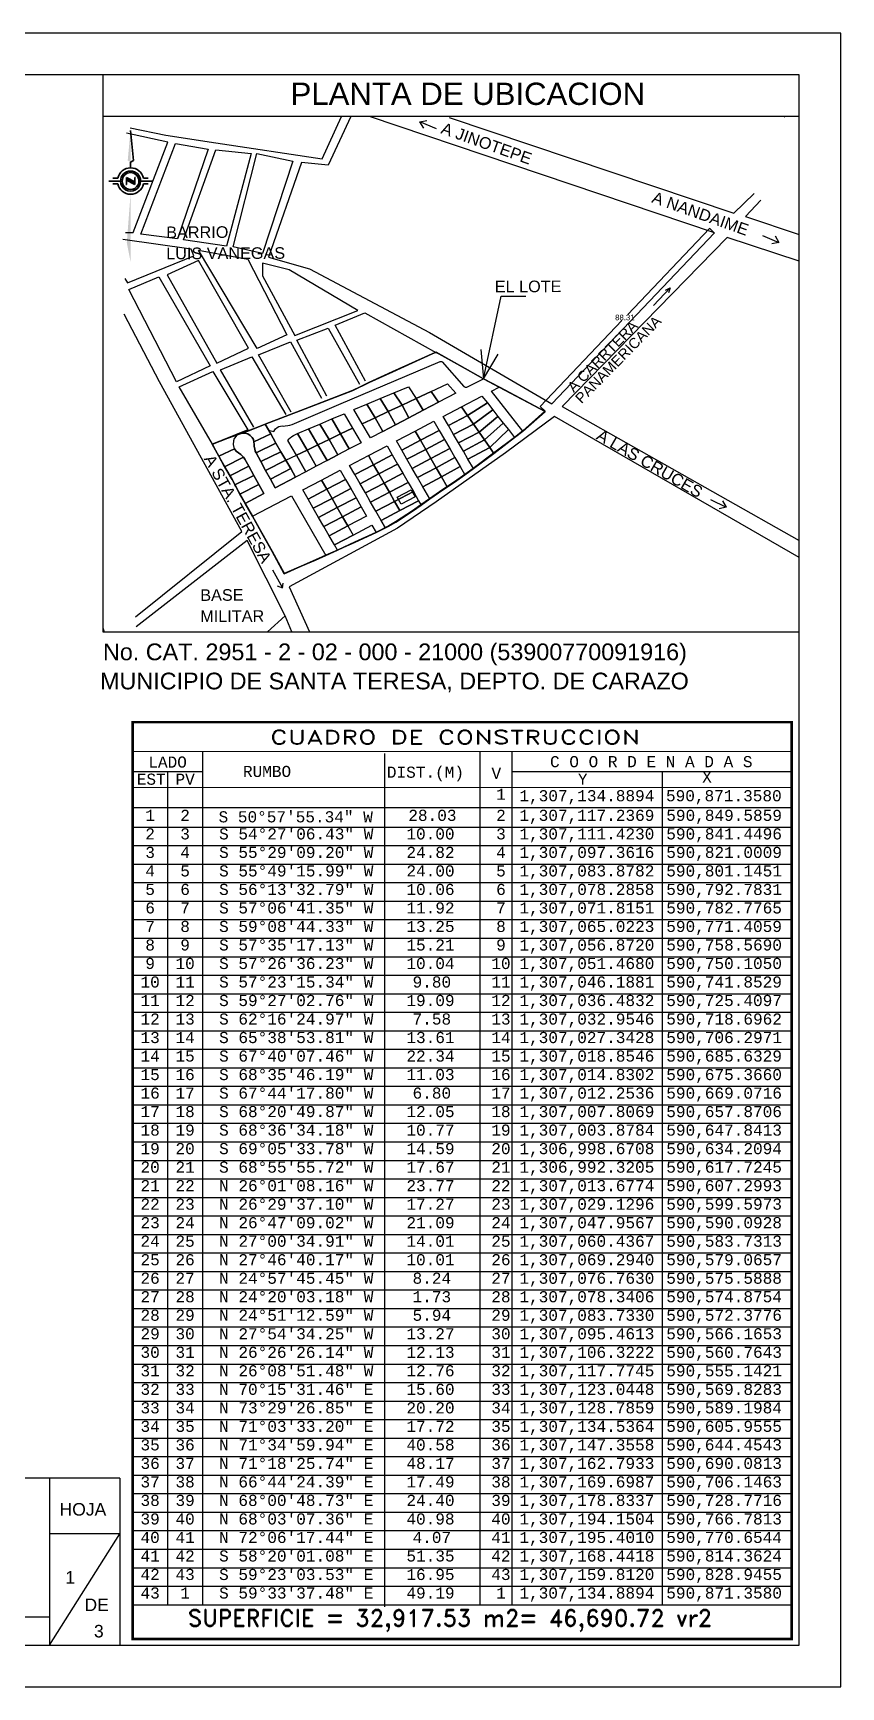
# Model space of a CAD drawing. Header units: millimetres. Extents: x 590482 to 595025, y 1306811 to 1308158.
# Drawn here: x 592780 to 593070, y 1307537 to 1308131 of the extents above; entities that cross this region are included whole.
import ezdxf
from ezdxf.enums import TextEntityAlignment as Align

# ---------------------------------------------------------------- set-up
doc = ezdxf.new("R2010")
doc.units = ezdxf.units.MM
doc.header["$PDMODE"] = 32
doc.header["$PDSIZE"] = 1.2
for name, color, linetype in [('2', 1, 'Continuous'), ('CAJETIN', 5, 'Continuous'), ('CIRCULO', 1, 'Continuous'), ('CVL_CUADCON', 1, 'Continuous'), ('CVL_CUADCON_LIN', 8, 'Continuous'), ('CVL_CUADCON_TIT', 1, 'Continuous'), ('CVL_CUADCON_TX', 2, 'Continuous'), ('poligono', 4, 'Continuous'), ('POLIGONO PLANO', 1, 'Continuous'), ('TEXT. FORMAT.', 3, 'Continuous')]:
    doc.layers.add(name, color=color, linetype=linetype)
doc.layers.add('COTAS', color=40, linetype='Continuous', lineweight=5)
doc.layers.add('POL. GENERAL', color=7, linetype='Continuous', lineweight=35, true_color=0xcb1558)
doc.styles.add('CURVAS', font='arial.ttf', dxfattribs={"height": 1})
doc.styles.add('HUECA1', font='hueca1.shx')
doc.styles.add('MONOTXT4', font='monotxt4.shx')
doc.styles.add('PUNTOS PI', font='arial.ttf', dxfattribs={"height": 2})
doc.styles.add('ROTULOS PI', font='arial.ttf', dxfattribs={"height": 3.5})
doc.dimstyles.get("Standard").update_dxf_attribs({"dimtxt": 0.2, "dimasz": 0.02, "dimexe": 0.05, "dimexo": 0.0625, "dimgap": 0.09, "dimtad": 0, "dimtih": 1, "dimtoh": 1, "dimzin": 0, "dimdsep": 46, "dimtxsty": 'PUNTOS PI', "dimcen": 0.09, "dimaunit": 1, "dimadec": 3, "dimazin": 0, "dimtfac": 1, "dimtofl": 0, "dimtmove": 0, "dimatfit": 3, "dimfxl": 1, "dimtolj": 1, "dimtzin": 0, "dimarcsym": 0})

# ---------------------------------------------------------------- blocks, each defined once
blk = doc.blocks.new('Norte Top 100')
blk.add_hatch(color=1).paths.add_polyline_path([(-0.09, 0.077), (-0.09, 0.021), (0.091, -0.073), (0.091, -0.017)])
at = {"color": 1, "linetype": 'Continuous'}
for p, q in [((-0.001, 1.096), (0.06, 0.447)), ((0.06, 0.447), (-0.001, 0.406)), ((-0.001, 0.406), (-0.001, 0.284)), ((-0.235, 0), (-0.468, 0)), ((-0.278, 0.061), (-0.387, 0.061)), ((-0.09, 0.021), (-0.09, 0.077)), ((-0.09, 0.077), (0.091, -0.017)), ((-0.09, -0.073), (-0.09, 0.021)), ((0.091, -0.073), (-0.09, 0.021)), ((-0.09, 0.021), (-0.09, 0.021)), ((0.091, 0.077), (0.105, 0.077)), ((0.091, -0.017), (0.091, 0.077)), ((0.218, 0), (0.182, 0)), ((0.182, 0), (0.182, 0)), ((0.182, 0), (0.182, 0)), ((0.182, 0), (0.218, 0)), ((0.218, 0), (0.218, 0)), ((0.235, 0), (0.466, 0)), ((0.277, 0.061), (0.385, 0.061)), ((-0.278, -0.061), (-0.386, -0.061)), ((-0.182, 0), (-0.218, 0)), ((-0.218, 0), (-0.218, 0)), ((-0.218, 0), (-0.218, 0)), ((-0.218, 0), (-0.182, 0)), ((-0.182, 0), (-0.182, 0)), ((-0.182, 0), (-0.182, 0)), ((-0.105, -0.073), (-0.09, -0.073)), ((0.091, -0.017), (0.091, -0.017)), ((0.091, -0.017), (0.091, -0.073)), ((0.091, -0.073), (0.091, -0.073)), ((0.277, -0.061), (0.385, -0.061))]:
    blk.add_line(p, q, dxfattribs=at)
for major_axis, start_param, end_param in [((-0.202, 0.202), 4.142401, 6.852951), ((0.154, 0.154), 5.497919, 8.639511), ((0.154, 0.154), 2.356327, 5.49792), ((-0.129, 0.129), 3.927124, 7.068716), ((-0.129, 0.129), 0.785531, 3.927124), ((0.202, 0.202), 2.571332, 5.282582)]:
    blk.add_ellipse((0, 0), major_axis=major_axis, ratio=1, start_param=start_param, end_param=end_param, dxfattribs=at)
for points in [[(-0.001, 0.406), (-0.062, 0.447), (-0.001, 1.096)], [(-0.001, -0.284), (-0.082, -1.339), (-0.001, -1.745)]]:
    blk.add_solid(points, dxfattribs=at)
blk = doc.blocks.new('*D109')
at = {"layer": 'COTAS', "color": 0, "lineweight": -2, "transparency": 16777216}
for p, q in [((593023.28, 1308060.55), (592993.96, 1308029.65)), ((593025.02, 1308058.93), (593023.26, 1308060.6)), ((592962.54, 1307996.52), (592991.85, 1308027.42)), ((592964.25, 1307994.87), (592962.49, 1307996.54))]:
    blk.add_line(p, q, dxfattribs=at)
at = {"layer": 'COTAS', "color": 0, "transparency": 16777216}
for points in [[(593023.28, 1308060.56), (593023.28, 1308060.55), (593023.3, 1308060.57)], [(592962.53, 1307996.52), (592962.54, 1307996.51), (592962.52, 1307996.5)]]:
    blk.add_solid(points, dxfattribs=at)
at = {"layer": 'Defpoints', "color": 0, "transparency": 16777216}
for p in [(593023.3, 1308060.57), (593025.07, 1308058.89), (592964.29, 1307994.82)]:
    blk.add_point(p, dxfattribs=at)
at = {"layer": 'COTAS', "color": 0, "transparency": 16777216, "insert": (592992.91, 1308028.54), "char_height": 2, "attachment_point": 5, "style": 'PUNTOS PI'}
blk.add_mtext('\\A1;88.31', dxfattribs=at)

msp = doc.modelspace()

# ---------------------------------------------------------------- linework, layer by layer
at = {"color": 7}
for p, q in [((592805.496, 1308115.694), (592805.496, 1307915.694)), ((593055.496, 1308100.694), (592805.496, 1308100.694)), ((592805.496, 1307915.694), (593055.496, 1307915.694))]:
    msp.add_line(p, q, dxfattribs=at)
msp.add_lwpolyline([(593070.496, 1308130.694), (592229.496, 1308130.694), (592229.496, 1307536.694), (593070.496, 1307536.694)], close=True)
at = {"layer": '2', "color": 7, "linetype": 'Continuous'}
for p, q in [((593050.139, 1308100.694), (593050.145, 1308100.649)), ((593050.145, 1308100.649), (593050.347, 1308100.694)), ((592805.496, 1307917.124), (592805.999, 1307915.694))]:
    msp.add_line(p, q, dxfattribs=at)
at = {"layer": 'CAJETIN', "color": 7}
msp.add_lwpolyline([(593055.496, 1308115.694), (592244.496, 1308115.694), (592244.496, 1307551.694), (593055.496, 1307551.694)], close=True, dxfattribs=at)
at = {"layer": 'CIRCULO', "color": 7}
for p, q in [((592811.53, 1307591.694), (592786.331, 1307591.694)), ((592786.331, 1307551.694), (592811.53, 1307591.694)), ((592786.331, 1307561.694), (592701.785, 1307561.694))]:
    msp.add_line(p, q, dxfattribs=at)
for points in [[(592935.47, 1307972.048), (592938.544, 1307974.307), (592945.838, 1307979.75), (592953.348, 1307985.422), (592956.332, 1307987.761), (592964.282, 1307994.816), (592947.794, 1308003.542), (592942.124, 1308006.565), (592925.112, 1308016.041), (592923.666, 1308015.502), (592909.525, 1308009.058), (592901.108, 1308005.216), (592895.138, 1308002.329), (592878.114, 1307995.712), (592863.746, 1307990.206), (592857.494, 1307987.745), (592850.253, 1307985.243), (592844.779, 1307982.999), (592847.102, 1307978.755), (592849.331, 1307974.732), (592851.882, 1307970.394), (592852.919, 1307968.393), (592853.216, 1307967.807), (592854.659, 1307965.037), (592856.576, 1307961.76), (592859.197, 1307957.139), (592863.115, 1307950.167), (592866.293, 1307944.444), (592870.603, 1307936.529), (592876.74, 1307939.213), (592881.817, 1307941.415), (592885.55, 1307943.073), (592889.718, 1307944.946), (592892.059, 1307946.028), (592895.881, 1307947.726), (592903.566, 1307951.29), (592908.168, 1307953.625), (592910.652, 1307955.075), (592916.718, 1307959.029), (592919.755, 1307961.168), (592922.87, 1307963.358), (592927.595, 1307966.662), (592931.788, 1307969.427), (592935.47, 1307972.048)], [(592941.599, 1308000.297), (592943.535, 1307997.846), (592936.454, 1307993.315), (592934.277, 1307996.462), (592941.599, 1308000.297)]]:
    msp.add_lwpolyline(points, dxfattribs=at)
for points in [[(592926.584, 1308012.76), (592927.043, 1308012.77), (592927.354, 1308012.591), (592935.122, 1308003.747), (592935.62, 1308003.48), (592936.229, 1308003.566), (592942.124, 1308006.565), (592925.112, 1308016.041), (592923.666, 1308015.502), (592909.525, 1308009.058), (592901.108, 1308005.216), (592895.138, 1308002.329), (592878.114, 1307995.712), (592863.746, 1307990.206), (592864.998, 1307988.029), (592866.899, 1307987.569), (592867.183, 1307988.159), (592867.523, 1307988.606), (592868.092, 1307989.09), (592868.675, 1307989.388), (592869.308, 1307989.554), (592869.868, 1307989.585), (592870.404, 1307989.564), (592870.994, 1307989.581), (592871.873, 1307989.694), (592872.59, 1307989.865), (592873.424, 1307990.161), (592890.191, 1307997.289)], [(592905.019, 1307999.394), (592909.955, 1308001.479), (592912.931, 1307997.106), (592907.975, 1307994.782)], [(592909.955, 1308001.479), (592915.179, 1308003.686), (592918.016, 1307999.491), (592912.931, 1307997.106)], [(592920.502, 1307995.24), (592918.016, 1307999.491), (592923.336, 1308001.985), (592925.959, 1307998.099)], [(592925.959, 1307998.099), (592923.336, 1308001.985), (592918.016, 1307999.491), (592920.502, 1307995.24)], [(592932.175, 1308001.354), (592925.959, 1307998.099), (592923.336, 1308001.985), (592929.214, 1308004.742)], [(592945.017, 1308002.087), (592947.794, 1308003.542), (592964.282, 1307994.816), (592956.332, 1307987.761)], [(592887.733, 1307992.09), (592892.134, 1307993.95), (592895.104, 1307988.844), (592890.799, 1307986.76)], [(592895.658, 1307995.438), (592900.26, 1307997.383), (592903.213, 1307992.548), (592898.623, 1307990.396)], [(592900.26, 1307997.383), (592905.019, 1307999.394), (592907.975, 1307994.782), (592903.213, 1307992.548)], [(592905.983, 1307987.636), (592903.213, 1307992.548), (592907.975, 1307994.782), (592910.561, 1307990.034)], [(592907.975, 1307994.782), (592903.213, 1307992.548), (592905.983, 1307987.636), (592910.561, 1307990.034)], [(592910.561, 1307990.034), (592907.975, 1307994.782), (592912.931, 1307997.106), (592915.36, 1307992.547)], [(592915.36, 1307992.547), (592912.931, 1307997.106), (592907.975, 1307994.782), (592910.561, 1307990.034)], [(592915.36, 1307992.547), (592912.931, 1307997.106), (592918.016, 1307999.491), (592920.502, 1307995.24)], [(592918.016, 1307999.491), (592912.931, 1307997.106), (592915.36, 1307992.547), (592920.502, 1307995.24)], [(592927.705, 1307993.02), (592934.277, 1307996.462), (592936.454, 1307993.315), (592929.611, 1307989.731)], [(592945.452, 1307995.419), (592938.548, 1307990.288), (592936.454, 1307993.315), (592943.535, 1307997.846)], [(592947.349, 1307993.017), (592940.568, 1307987.368), (592938.548, 1307990.288), (592945.452, 1307995.419)], [(592859.513, 1307984.7), (592859.083, 1307985.482), (592858.401, 1307986.21), (592857.553, 1307986.734), (592856.598, 1307987.02), (592855.393, 1307987.019), (592857.494, 1307987.745), (592863.746, 1307990.206), (592865.753, 1307986.717), (592859.732, 1307983.943)], [(592875.42, 1307986.888), (592879.327, 1307988.539), (592882.708, 1307982.842), (592878.791, 1307980.945)], [(592879.327, 1307988.539), (592883.423, 1307990.269), (592886.709, 1307984.779), (592882.708, 1307982.842)], [(592883.423, 1307990.269), (592887.733, 1307992.09), (592890.799, 1307986.76), (592886.709, 1307984.779)], [(592898.183, 1307983.551), (592893.927, 1307981.322), (592890.799, 1307986.76), (592895.104, 1307988.844)], [(592901.596, 1307985.339), (592898.623, 1307990.396), (592903.213, 1307992.548), (592905.983, 1307987.636)], [(592924.343, 1307991.259), (592926.24, 1307987.984), (592919.507, 1307984.449), (592917.62, 1307987.738)], [(592938.548, 1307990.288), (592931.443, 1307986.567), (592929.611, 1307989.731), (592936.454, 1307993.315)], [(592940.568, 1307987.368), (592933.21, 1307983.515), (592931.443, 1307986.567), (592938.548, 1307990.288)], [(592949.224, 1307990.643), (592942.52, 1307984.546), (592940.568, 1307987.368), (592947.349, 1307993.017)], [(592951.077, 1307988.297), (592944.412, 1307981.811), (592942.52, 1307984.546), (592949.224, 1307990.643)], [(592953.348, 1307985.422), (592945.838, 1307979.75), (592944.412, 1307981.811), (592951.077, 1307988.297)], [(592860.225, 1307980.542), (592860.225, 1307980.542), (592859.996, 1307981.316), (592859.842, 1307982.183), (592859.791, 1307982.915), (592859.732, 1307983.943), (592865.753, 1307986.717), (592866.614, 1307985.221), (592867.642, 1307983.432), (592860.472, 1307979.929)], [(592860.472, 1307979.929), (592867.642, 1307983.432), (592869.424, 1307980.336), (592862.193, 1307976.767)], [(592871.841, 1307984.349), (592872.367, 1307984.92), (592872.791, 1307985.33), (592873.363, 1307985.795), (592873.979, 1307986.203), (592874.631, 1307986.548), (592875.42, 1307986.888), (592878.791, 1307980.945), (592874.953, 1307979.086)], [(592882.129, 1307975.143), (592878.791, 1307980.945), (592882.708, 1307982.842), (592885.978, 1307977.159)], [(592885.978, 1307977.159), (592882.708, 1307982.842), (592886.709, 1307984.779), (592889.909, 1307979.218)], [(592886.709, 1307984.779), (592882.708, 1307982.842), (592885.978, 1307977.159), (592889.909, 1307979.218)], [(592889.909, 1307979.218), (592886.709, 1307984.779), (592890.799, 1307986.76), (592893.927, 1307981.322)], [(592907.535, 1307982.456), (592909.422, 1307979.167), (592902.699, 1307975.646), (592900.811, 1307978.935)], [(592910.896, 1307984.217), (592917.62, 1307987.738), (592919.507, 1307984.449), (592912.784, 1307980.928)], [(592921.395, 1307981.16), (592914.672, 1307977.639), (592912.784, 1307980.928), (592919.507, 1307984.449)], [(592928.13, 1307984.721), (592921.395, 1307981.16), (592919.507, 1307984.449), (592926.24, 1307987.984)], [(592930.012, 1307981.471), (592923.283, 1307977.871), (592921.395, 1307981.16), (592928.13, 1307984.721)], [(592942.52, 1307984.546), (592934.919, 1307980.565), (592933.21, 1307983.515), (592940.568, 1307987.368)], [(592944.412, 1307981.811), (592936.575, 1307977.706), (592934.919, 1307980.565), (592942.52, 1307984.546)], [(592853.378, 1307980.535), (592854.164, 1307979.952), (592855.006, 1307979.336), (592855.949, 1307978.383), (592849.204, 1307974.96), (592847.102, 1307978.755), (592852.735, 1307981.347)], [(592856.457, 1307977.696), (592857.906, 1307975.117), (592851.105, 1307971.726), (592849.331, 1307974.732), (592849.204, 1307974.96), (592855.949, 1307978.383)], [(592862.193, 1307976.767), (592869.424, 1307980.336), (592871.191, 1307977.264), (592863.921, 1307973.639)], [(592863.921, 1307973.639), (592871.191, 1307977.264), (592872.918, 1307974.252), (592865.657, 1307970.495)], [(592874.661, 1307971.232), (592872.918, 1307974.251), (592871.191, 1307977.264), (592874.953, 1307979.086), (592878.358, 1307973.168)], [(592878.358, 1307973.168), (592874.953, 1307979.086), (592878.791, 1307980.945), (592882.129, 1307975.143)], [(592894.088, 1307975.413), (592900.811, 1307978.935), (592902.699, 1307975.646), (592895.976, 1307972.125)], [(592911.31, 1307975.878), (592904.587, 1307972.357), (592902.699, 1307975.646), (592909.422, 1307979.167)], [(592923.283, 1307977.871), (592916.56, 1307974.35), (592914.672, 1307977.639), (592921.395, 1307981.16)], [(592925.171, 1307974.582), (592918.448, 1307971.061), (592916.56, 1307974.35), (592923.283, 1307977.871)], [(592931.887, 1307978.235), (592925.171, 1307974.582), (592923.283, 1307977.871), (592930.012, 1307981.471)], [(592933.754, 1307975.01), (592927.059, 1307971.292), (592925.171, 1307974.582), (592931.887, 1307978.235)], [(592945.838, 1307979.75), (592938.544, 1307974.307), (592936.575, 1307977.706), (592944.412, 1307981.811)], [(592859.739, 1307971.799), (592852.919, 1307968.393), (592851.882, 1307970.394), (592851.105, 1307971.726), (592857.906, 1307975.117)], [(592861.537, 1307968.542), (592854.659, 1307965.037), (592853.216, 1307967.807), (592852.919, 1307968.393), (592859.739, 1307971.799)], [(592867.362, 1307967.409), (592865.657, 1307970.495), (592872.918, 1307974.252), (592874.661, 1307971.232)], [(592890.726, 1307973.653), (592892.614, 1307970.364), (592885.891, 1307966.843), (592884.002, 1307970.131)], [(592894.502, 1307967.076), (592887.779, 1307963.554), (592885.891, 1307966.843), (592892.614, 1307970.364)], [(592904.587, 1307972.357), (592897.864, 1307968.836), (592895.976, 1307972.125), (592902.699, 1307975.646)], [(592906.475, 1307969.068), (592899.752, 1307965.547), (592897.864, 1307968.836), (592904.587, 1307972.357)], [(592913.198, 1307972.59), (592906.475, 1307969.068), (592904.587, 1307972.357), (592911.31, 1307975.878)], [(592915.086, 1307969.301), (592908.364, 1307965.78), (592906.475, 1307969.068), (592913.198, 1307972.59)], [(592927.059, 1307971.292), (592920.336, 1307967.772), (592918.448, 1307971.061), (592925.171, 1307974.582)], [(592929.134, 1307967.677), (592927.595, 1307966.662), (592922.87, 1307963.358), (592920.336, 1307967.772), (592927.059, 1307971.292)], [(592935.47, 1307972.048), (592931.788, 1307969.427), (592929.134, 1307967.677), (592927.059, 1307971.292), (592933.754, 1307975.01)], [(592863.33, 1307965.297), (592856.576, 1307961.76), (592854.659, 1307965.037), (592861.537, 1307968.542)], [(592870.603, 1307936.529), (592866.293, 1307944.444), (592863.115, 1307950.167), (592859.197, 1307957.139), (592873.245, 1307964.497), (592885.55, 1307943.073), (592881.817, 1307941.415), (592876.74, 1307939.213)], [(592877.279, 1307966.61), (592884.002, 1307970.131), (592885.891, 1307966.843), (592879.167, 1307963.322)], [(592887.779, 1307963.554), (592881.055, 1307960.033), (592879.167, 1307963.322), (592885.891, 1307966.843)], [(592896.39, 1307963.787), (592889.667, 1307960.266), (592887.779, 1307963.554), (592894.502, 1307967.076)], [(592908.364, 1307965.78), (592901.641, 1307962.259), (592899.752, 1307965.547), (592906.475, 1307969.068)], [(592910.252, 1307962.491), (592903.529, 1307958.97), (592901.641, 1307962.259), (592908.364, 1307965.78)], [(592916.974, 1307966.011), (592910.252, 1307962.491), (592908.364, 1307965.78), (592915.086, 1307969.301)], [(592918.863, 1307962.722), (592912.14, 1307959.202), (592910.252, 1307962.491), (592916.974, 1307966.011)], [(592917.641, 1307964.164), (592912.601, 1307961.525), (592911.186, 1307963.99), (592916.225, 1307966.629)], [(592889.667, 1307960.266), (592882.944, 1307956.745), (592881.055, 1307960.033), (592887.779, 1307963.554)], [(592891.555, 1307956.977), (592884.832, 1307953.456), (592882.944, 1307956.745), (592889.667, 1307960.266)], [(592898.279, 1307960.498), (592891.555, 1307956.977), (592889.667, 1307960.266), (592896.39, 1307963.787)], [(592900.167, 1307957.21), (592893.444, 1307953.689), (592891.555, 1307956.977), (592898.279, 1307960.498)], [(592912.14, 1307959.202), (592905.417, 1307955.681), (592903.529, 1307958.97), (592910.252, 1307962.491)], [(592919.755, 1307961.168), (592916.718, 1307959.029), (592910.652, 1307955.075), (592908.168, 1307953.625), (592906.952, 1307953.008), (592905.417, 1307955.681), (592912.14, 1307959.202), (592918.863, 1307962.722)], [(592893.444, 1307953.689), (592886.72, 1307950.168), (592884.832, 1307953.456), (592891.555, 1307956.977)], [(592895.332, 1307950.4), (592888.608, 1307946.879), (592886.72, 1307950.168), (592893.444, 1307953.689)], [(592903.566, 1307951.29), (592895.881, 1307947.726), (592892.059, 1307946.028), (592889.718, 1307944.946), (592888.608, 1307946.879), (592895.332, 1307950.4), (592902.055, 1307953.921), (592903.566, 1307951.29)]]:
    msp.add_lwpolyline(points, close=True, dxfattribs=at)
at = {"layer": 'CIRCULO', "color": 7, "elevation": -174.668}
msp.add_lwpolyline([(592844.779, 1307982.999), (592850.253, 1307985.243), (592854.144, 1307986.587), (592853.317, 1307985.956), (592852.683, 1307985.114), (592852.334, 1307984.246), (592852.225, 1307982.91), (592852.464, 1307981.905), (592852.735, 1307981.347), (592847.102, 1307978.755)], close=True, dxfattribs=at)
msp.add_lwpolyline([(592844.779, 1307982.999), (592850.253, 1307985.243), (592854.144, 1307986.587), (592853.317, 1307985.956), (592852.683, 1307985.114), (592852.334, 1307984.246), (592852.225, 1307982.91), (592852.464, 1307981.905), (592852.735, 1307981.347), (592847.102, 1307978.755)], close=True, dxfattribs=at)
at = {"layer": 'CIRCULO', "color": 7}
for points in [[(592863.746, 1307990.206, 0), (592857.494, 1307987.745, 0), (592855.393, 1307987.019, 0), (592856.598, 1307987.02, 0), (592857.553, 1307986.734, 0), (592858.401, 1307986.21, 0), (592859.083, 1307985.482, 0), (592859.513, 1307984.7, 0), (592859.732, 1307983.943, 0), (592865.753, 1307986.717, 0), (592863.746, 1307990.206, 0)], [(592866.614, 1307985.221, 0), (592865.753, 1307986.717, 0), (592859.732, 1307983.943, 0), (592859.791, 1307982.915, 0), (592859.842, 1307982.183, 0), (592859.996, 1307981.316, 0), (592860.225, 1307980.542, 0), (592860.472, 1307979.929, 0), (592867.642, 1307983.432, 0), (592866.614, 1307985.221, 0)], [(592869.424, 1307980.336, 0), (592867.642, 1307983.432, 0), (592860.472, 1307979.929, 0), (592862.193, 1307976.767, 0), (592869.424, 1307980.336, 0)], [(592855.006, 1307979.336, 0), (592854.164, 1307979.952, 0), (592853.378, 1307980.535, 0), (592852.735, 1307981.347, 0), (592847.102, 1307978.755, 0), (592849.204, 1307974.96, 0), (592855.949, 1307978.383, 0), (592855.006, 1307979.336, 0)], [(592857.906, 1307975.117, 0), (592856.457, 1307977.696, 0), (592855.949, 1307978.383, 0), (592849.204, 1307974.96, 0), (592849.331, 1307974.732, 0), (592850.165, 1307973.336, 0), (592851.105, 1307971.726, 0), (592857.906, 1307975.117, 0)], [(592869.424, 1307980.336, 0), (592862.193, 1307976.767, 0), (592863.921, 1307973.639, 0), (592871.191, 1307977.264, 0), (592869.424, 1307980.336, 0)], [(592872.918, 1307974.252, 0), (592872.765, 1307974.519, 0), (592871.191, 1307977.264, 0), (592863.921, 1307973.639, 0), (592865.657, 1307970.495, 0), (592872.918, 1307974.252, 0)], [(592859.739, 1307971.799, 0), (592857.906, 1307975.117, 0), (592851.105, 1307971.726, 0), (592851.882, 1307970.394, 0), (592852.919, 1307968.393, 0), (592859.739, 1307971.799, 0)], [(592859.739, 1307971.799, 0), (592852.919, 1307968.393, 0), (592854.659, 1307965.037, 0), (592861.537, 1307968.542, 0), (592859.739, 1307971.799, 0)], [(592874.661, 1307971.232, 0), (592872.918, 1307974.252, 0), (592865.657, 1307970.495, 0), (592867.362, 1307967.409, 0), (592874.661, 1307971.232, 0)], [(592861.537, 1307968.542, 0), (592854.659, 1307965.037, 0), (592854.68, 1307964.997, 0), (592856.576, 1307961.76, 0), (592863.33, 1307965.297, 0), (592861.537, 1307968.542, 0)]]:
    msp.add_polyline3d(points, dxfattribs=at)
at = {"layer": 'CVL_CUADCON', "color": 7, "linetype": 'Continuous', "const_width": 0.887, "flags": 128}
msp.add_lwpolyline([(592816.181, 1307883.198), (593052.81, 1307883.198), (593052.81, 1307553.883), (592816.181, 1307553.883)], close=True, dxfattribs=at)
at = {"layer": 'CVL_CUADCON', "color": 7, "linetype": 'Continuous', "const_width": 0.332, "flags": 128}
for points in [[(592816.181, 1307872.671), (593052.81, 1307872.671)], [(592816.181, 1307859.775), (593052.81, 1307859.775)], [(592816.181, 1307566.222), (593052.81, 1307566.222)]]:
    msp.add_lwpolyline(points, dxfattribs=at)
at = {"layer": 'CVL_CUADCON_LIN', "color": 7, "linetype": 'Continuous'}
for p, q in [((592841.293, 1307872.671), (592841.293, 1307566.222)), ((592906.636, 1307871.964), (592906.636, 1307565.515)), ((592940.788, 1307872.671), (592940.788, 1307566.222)), ((592952.323, 1307872.671), (592952.323, 1307566.222)), ((592816.181, 1307865.516), (592841.293, 1307865.516)), ((592828.727, 1307865.516), (592828.727, 1307566.222)), ((592952.323, 1307865.516), (593052.81, 1307865.516)), ((593006.253, 1307865.516), (593006.253, 1307566.222)), ((592816.181, 1307852.56), (593052.81, 1307852.56)), ((592816.181, 1307845.515), (593052.81, 1307845.515)), ((592816.181, 1307838.866), (593052.81, 1307838.866)), ((592816.181, 1307832.216), (593052.81, 1307832.216)), ((592816.181, 1307825.566), (593052.81, 1307825.566)), ((592816.181, 1307818.916), (593052.81, 1307818.916)), ((592816.181, 1307812.266), (593052.81, 1307812.266)), ((592816.181, 1307805.616), (593052.81, 1307805.616)), ((592816.181, 1307798.967), (593052.81, 1307798.967)), ((592816.181, 1307792.317), (593052.81, 1307792.317)), ((592816.181, 1307785.667), (593052.81, 1307785.667)), ((592816.181, 1307779.017), (593052.81, 1307779.017)), ((592816.181, 1307772.367), (593052.81, 1307772.367)), ((592816.181, 1307765.717), (593052.81, 1307765.717)), ((592816.181, 1307759.068), (593052.81, 1307759.068)), ((592816.181, 1307752.418), (593052.81, 1307752.418)), ((592816.181, 1307745.768), (593052.81, 1307745.768)), ((592816.181, 1307739.118), (593052.81, 1307739.118)), ((592816.181, 1307732.468), (593052.81, 1307732.468)), ((592816.181, 1307725.818), (593052.81, 1307725.818)), ((592816.181, 1307719.169), (593052.81, 1307719.169)), ((592816.181, 1307712.519), (593052.81, 1307712.519)), ((592816.181, 1307705.869), (593052.81, 1307705.869)), ((592816.181, 1307699.219), (593052.81, 1307699.219)), ((592816.181, 1307692.569), (593052.81, 1307692.569)), ((592816.181, 1307685.919), (593052.81, 1307685.919)), ((592816.181, 1307679.27), (593052.81, 1307679.27)), ((592816.181, 1307672.62), (593052.81, 1307672.62)), ((592816.181, 1307665.97), (593052.81, 1307665.97)), ((592816.181, 1307659.32), (593052.81, 1307659.32)), ((592816.181, 1307652.67), (593052.81, 1307652.67)), ((592816.181, 1307646.02), (593052.81, 1307646.02)), ((592816.181, 1307639.371), (593052.81, 1307639.371)), ((592816.181, 1307632.721), (593052.81, 1307632.721)), ((592816.181, 1307626.071), (593052.81, 1307626.071)), ((592816.181, 1307619.421), (593052.81, 1307619.421)), ((592816.181, 1307612.771), (593052.81, 1307612.771)), ((592816.181, 1307606.121), (593052.81, 1307606.121)), ((592816.181, 1307599.472), (593052.81, 1307599.472)), ((592816.181, 1307592.822), (593052.81, 1307592.822)), ((592816.181, 1307586.172), (593052.81, 1307586.172)), ((592816.181, 1307579.522), (593052.81, 1307579.522)), ((592816.181, 1307572.872), (593052.81, 1307572.872)), ((592816.181, 1307566.222), (593052.81, 1307566.222))]:
    msp.add_line(p, q, dxfattribs=at)
at = {"layer": 'CVL_CUADCON_TIT', "color": 7}
for p, q in [((592816.181, 1307883.198), (593052.81, 1307883.198)), ((592816.181, 1307553.883), (593052.81, 1307553.883))]:
    msp.add_line(p, q, dxfattribs=at)
at = {"layer": 'CVL_CUADCON_TX', "color": 7}
for points in [[(592920.711, 1308096.517), (592919.352, 1308098.826), (592921.864, 1308099.355)], [(592925.23, 1308096.321), (592919.352, 1308098.826)], [(593042.328, 1308058.04), (593048.196, 1308055.513)], [(593046.846, 1308057.827), (593048.196, 1308055.513), (593045.682, 1308054.994)], [(592942.146, 1308006.567), (592948.533, 1308036.215), (592957.417, 1308036.215)], [(593003.172, 1308032.796), (593009.195, 1308039.169)], [(593007.462, 1308038.302), (593009.195, 1308039.169), (593008.621, 1308037.411)], [(592941.156, 1308017.005), (592942.146, 1308006.567), (592947.4, 1308015.382)], [(593023.653, 1307963.204), (593029.328, 1307960.388)], [(593027.979, 1307962.702), (593029.328, 1307960.388), (593026.814, 1307959.868)], [(592866.386, 1307937.955), (592869.969, 1307931.395)], [(592868.06, 1307932.179), (592869.969, 1307931.395), (592870.207, 1307933.07)]]:
    msp.add_lwpolyline(points, dxfattribs=at)
at = {"layer": 'poligono', "color": 7}
for p, q in [((592811.53, 1307611.694), (592244.496, 1307611.694)), ((592786.331, 1307611.694), (592786.331, 1307551.694)), ((592811.53, 1307611.694), (592811.53, 1307551.694))]:
    msp.add_line(p, q, dxfattribs=at)
at = {"layer": 'POLIGONO PLANO', "color": 7}
for points in [[(592815.238, 1308096.606), (592828.045, 1308094.059), (592846.07, 1308091.273), (592884.23, 1308085.564), (592891.226, 1308100.694)], [(592894.48, 1308100.773), (592886.352, 1308083.209), (592876.818, 1308084.185), (592864.942, 1308050.206), (592879.701, 1308046.023), (592922.735, 1308023.159), (592966.7, 1307997.559), (593025.066, 1308058.891), (592901.244, 1308100.694)], [(592929.783, 1308100.313), (593032.068, 1308066.023), (593039.35, 1308073.039)], [(592813.598, 1308059.111), (592816.331, 1308059.111), (592828.773, 1308091.503), (592813.91, 1308094.692)], [(592831.547, 1308091.012), (592843.35, 1308088.973), (592832.255, 1308056.738), (592819.09, 1308058.456), (592831.547, 1308091.012)], [(592846.057, 1308088.803), (592858.675, 1308087.408), (592849.923, 1308054.179), (592834.48, 1308056.445), (592846.057, 1308088.803)], [(592860.784, 1308087.418), (592873.675, 1308084.638), (592862.814, 1308051.566), (592852.324, 1308053.883), (592860.784, 1308087.418)], [(593041.8, 1308070.732), (593036.265, 1308064.821), (593055.496, 1308058.301)], [(592813.364, 1308042.554), (592814.294, 1308040.949), (592838.196, 1308050.66), (592837.192, 1308053.132), (592812.641, 1308056.599)], [(593055.496, 1308048.781), (593029.627, 1308057.285), (592970.37, 1307996.586), (593055.496, 1307948.438)], [(592846.357, 1308012.161), (592857.719, 1308017.509), (592839.797, 1308048.988), (592828.604, 1308043.814), (592846.357, 1308012.161)], [(592871.528, 1308022.268), (592860.836, 1308017.348), (592839.804, 1308052.724), (592857.543, 1308049.511), (592871.528, 1308022.268)], [(592874.378, 1308022.098), (592897.07, 1308031.062), (592872.328, 1308045.649), (592862.801, 1308048.091), (592862.801, 1308043.483), (592874.378, 1308022.098)], [(592814.769, 1308038.604), (592825.637, 1308043.153), (592844.046, 1308011.129), (592831.864, 1308005.447), (592814.769, 1308038.604)], [(592817.223, 1307920.987), (592855.337, 1307951.664), (592825.767, 1308005.447), (592813.084, 1308029.775)], [(592899.829, 1308005.636), (592888.864, 1308025.787), (592899.516, 1308030.222), (592925.228, 1308015.825)], [(592885.942, 1308000.304), (592875.191, 1308020.433), (592886.391, 1308024.651), (592897.675, 1308004.559)], [(592873.129, 1307994.559), (592861.408, 1308015.161), (592872.875, 1308019.857), (592883.996, 1307999.586)], [(592859.664, 1307989.145), (592847.762, 1308009.696), (592859.014, 1308014.389), (592871.183, 1307993.706)], [(592844.853, 1307983.014), (592832.925, 1308003.653), (592844.912, 1308009.186), (592857.504, 1307988.226), (592844.853, 1307983.014)], [(593055.496, 1307942.285), (592967.67, 1307992.976), (592950.06, 1307979.97), (592925.202, 1307962.359), (592911.282, 1307952.844), (592872.38, 1307931.761), (592879.658, 1307915.694)], [(592873.367, 1307915.694), (592870.922, 1307921.408), (592857.289, 1307948.437), (592817.45, 1307917.433)], [(592870.922, 1307921.408), (592864.591, 1307915.694)]]:
    msp.add_lwpolyline(points, dxfattribs=at)
for points in [[(592964.205, 1307994.861), (592956.259, 1307987.81), (592953.277, 1307985.472), (592945.771, 1307979.803), (592938.481, 1307974.363), (592935.409, 1307972.105), (592931.729, 1307969.486), (592927.539, 1307966.723), (592922.816, 1307963.421), (592919.702, 1307961.232), (592916.667, 1307959.094), (592910.605, 1307955.142), (592908.122, 1307953.693), (592903.522, 1307951.359), (592895.841, 1307947.797), (592892.022, 1307946.1), (592889.682, 1307945.018), (592885.516, 1307943.146), (592881.785, 1307941.49), (592876.711, 1307939.288), (592870.577, 1307936.606), (592866.27, 1307944.516), (592863.093, 1307950.237), (592859.177, 1307957.205), (592856.558, 1307961.823), (592854.642, 1307965.098), (592853.2, 1307967.867), (592852.903, 1307968.453), (592851.867, 1307970.452), (592849.317, 1307974.788), (592847.089, 1307978.809), (592844.767, 1307983.051), (592850.239, 1307985.294), (592857.476, 1307987.794), (592863.724, 1307990.254), (592878.084, 1307995.756), (592895.099, 1308002.37), (592901.066, 1308005.256), (592909.478, 1308009.096), (592923.611, 1308015.536), (592925.056, 1308016.074), (592942.06, 1308006.604), (592947.727, 1308003.582)], [(592964.285, 1307994.816), (592956.335, 1307987.761), (592953.35, 1307985.422), (592945.841, 1307979.75), (592938.546, 1307974.307), (592935.472, 1307972.047), (592931.791, 1307969.427), (592927.598, 1307966.662), (592922.872, 1307963.358), (592919.757, 1307961.168), (592916.719, 1307959.028), (592910.654, 1307955.074), (592908.17, 1307953.624), (592903.567, 1307951.289), (592895.882, 1307947.725), (592892.06, 1307946.027), (592889.719, 1307944.945), (592885.551, 1307943.072), (592881.818, 1307941.414), (592876.741, 1307939.211), (592870.603, 1307936.528), (592866.294, 1307944.443), (592863.115, 1307950.167), (592859.197, 1307957.139), (592856.576, 1307961.759), (592854.66, 1307965.036), (592853.216, 1307967.807), (592852.919, 1307968.393), (592851.882, 1307970.393), (592849.331, 1307974.732), (592847.102, 1307978.755), (592844.779, 1307982.999), (592850.254, 1307985.243), (592857.495, 1307987.745), (592863.746, 1307990.206), (592878.115, 1307995.712), (592895.14, 1308002.33), (592901.109, 1308005.217), (592909.527, 1308009.059), (592923.668, 1308015.503), (592925.114, 1308016.042), (592942.127, 1308006.566), (592947.797, 1308003.542)], [(592964.291, 1307994.824), (592956.345, 1307987.774), (592953.363, 1307985.435), (592945.858, 1307979.766), (592938.567, 1307974.327), (592935.495, 1307972.068), (592931.816, 1307969.45), (592927.625, 1307966.686), (592922.902, 1307963.384), (592919.788, 1307961.195), (592916.753, 1307959.057), (592910.691, 1307955.105), (592908.208, 1307953.656), (592903.608, 1307951.322), (592895.928, 1307947.76), (592892.108, 1307946.063), (592889.768, 1307944.982), (592885.602, 1307943.109), (592881.871, 1307941.453), (592876.798, 1307939.251), (592870.663, 1307936.569), (592866.356, 1307944.48), (592863.179, 1307950.2), (592859.263, 1307957.168), (592856.644, 1307961.786), (592854.729, 1307965.061), (592853.286, 1307967.831), (592852.99, 1307968.416), (592851.953, 1307970.416), (592849.403, 1307974.751), (592847.175, 1307978.773), (592844.853, 1307983.014), (592850.325, 1307985.257), (592857.562, 1307987.757), (592863.81, 1307990.217), (592878.17, 1307995.719), (592895.186, 1308002.334), (592901.152, 1308005.219), (592909.564, 1308009.059), (592923.697, 1308015.499), (592925.143, 1308016.038), (592942.146, 1308006.567), (592947.813, 1308003.545)]]:
    msp.add_lwpolyline(points, close=True, dxfattribs=at)

# ---------------------------------------------------------------- block references
at = {"layer": 'POL. GENERAL', "color": 7, "xscale": 16.5599999586, "yscale": 16.5599999586, "zscale": 16.5599999586}
msp.add_blockref('Norte Top 100', (592815.433, 1308077.548), dxfattribs=at)

# ---------------------------------------------------------------- texts
at = {"color": 7, "style": 'ROTULOS PI'}
for s, height, p in [('PLANTA DE UBICACION', 8, (592872.891, 1308104.89)), ('No. CAT. 2951 - 2 - 02 - 000 - 21000 (53900770091916)', 6, (592805.52, 1307905.451)), ('MUNICIPIO DE SANTA TERESA, DEPTO. DE CARAZO', 6, (592804.465, 1307894.984))]:
    msp.add_text(s, height=height, dxfattribs=at).set_placement(p)
at = {"layer": 'CVL_CUADCON_TIT', "color": 7, "style": 'HUECA1', "width": 1.271832}
msp.add_text('CUADRO DE CONSTRUCCION', height=5, dxfattribs=at).set_placement((592865.483, 1307875.352), (592998.419, 1307875.352), align=Align.FIT)
at = {"layer": 'CVL_CUADCON_TIT', "color": 7, "style": 'MONOTXT4'}
for s, p in [('LADO', (592828.727, 1307866.866)), ('C O O R D E N A D A S', (593002.401, 1307867.014)), ('EST', (592822.85, 1307860.727)), ('PV', (592835.023, 1307860.699)), ('Y', (592977.782, 1307860.759)), ('X', (593022.41, 1307861.466))]:
    msp.add_text(s, height=4, dxfattribs=at).set_placement(p, align=Align.CENTER)
at = {"layer": 'CVL_CUADCON_TIT', "color": 7}
for s, height, style, p in [('RUMBO', 4, 'MONOTXT4', (592864.437, 1307865.509)), ('DIST.(M)', 4, 'MONOTXT4', (592921.31, 1307864.802)), ('V', 4, 'MONOTXT4', (592946.766, 1307864.802)), ('SUPERFICIE = 32,917.53 m2= 46,690.72 vr2', 6, 'HUECA1', (592930.111, 1307560.532))]:
    msp.add_text(s, height=height, dxfattribs=dict(at, style=style)).set_placement(p, align=Align.MIDDLE)
at = {"layer": 'CVL_CUADCON_TX', "color": 7, "style": 'CURVAS'}
for s, height, rotation, p in [('A JINOTEPE', 4.1667, 340.417117, (592926.549, 1308094.785)), ('A NANDAIME', 4.1667, 340.417117, (593002.281, 1308069.978)), ('BARRIO ', 4.1667, 0.259435, (592828.234, 1308057.052)), ('LUIS VANEGAS', 4.16667, 0.259435, (592828.234, 1308049.445)), ('EL LOTE', 4.1667, 0.259435, (592946.211, 1308037.553)), ('A CARRTERA ', 3.7, 45.533498, (592974.573, 1308001.414)), ('PANAMERICANA', 3.7, 45.533498, (592977.365, 1307997.397)), ('A LAS CRUCES', 4.16667, 329.855872, (592982.346, 1307985.031)), ('A STA. TERESA', 4.16667, 298.967787, (592841.619, 1307977.787)), ('BASE', 4.1667, 0.259435, (592840.474, 1307926.753)), ('MILITAR', 4.1667, 0.259435, (592840.474, 1307919.146))]:
    msp.add_text(s, height=height, rotation=rotation, dxfattribs=at).set_placement(p)
at = {"layer": 'CVL_CUADCON_TX', "color": 7, "style": 'MONOTXT4'}
for s, p in [('1', (592948.427, 1307855.33)), ('1', (592822.454, 1307847.732)), ('2', (592835.01, 1307847.732)), ('2', (592948.427, 1307847.732)), ('2', (592822.454, 1307841.082)), ('3', (592835.01, 1307841.082)), ('3', (592948.427, 1307841.082)), ('3', (592822.454, 1307834.432)), ('4', (592835.01, 1307834.432)), ('4', (592948.427, 1307834.432)), ('4', (592822.454, 1307827.782)), ('5', (592835.01, 1307827.782)), ('5', (592948.427, 1307827.782)), ('5', (592822.454, 1307821.133)), ('6', (592835.01, 1307821.133)), ('6', (592948.427, 1307821.133)), ('6', (592822.454, 1307814.483)), ('7', (592835.01, 1307814.483)), ('7', (592948.427, 1307814.483)), ('7', (592822.454, 1307807.833)), ('8', (592835.01, 1307807.833)), ('8', (592948.427, 1307807.833)), ('8', (592822.454, 1307801.183)), ('9', (592835.01, 1307801.183)), ('9', (592948.427, 1307801.183)), ('9', (592822.454, 1307794.533)), ('10', (592835.01, 1307794.533)), ('10', (592948.427, 1307794.533)), ('10', (592822.454, 1307787.883)), ('11', (592835.01, 1307787.883)), ('11', (592948.427, 1307787.883)), ('11', (592822.454, 1307781.234)), ('12', (592835.01, 1307781.234)), ('12', (592948.427, 1307781.234)), ('12', (592822.454, 1307774.584)), ('13', (592835.01, 1307774.584)), ('13', (592948.427, 1307774.584)), ('13', (592822.454, 1307767.934)), ('14', (592835.01, 1307767.934)), ('14', (592948.427, 1307767.934)), ('14', (592822.454, 1307761.284)), ('15', (592835.01, 1307761.284)), ('15', (592948.427, 1307761.284)), ('15', (592822.454, 1307754.634)), ('16', (592835.01, 1307754.634)), ('16', (592948.427, 1307754.634)), ('16', (592822.454, 1307747.984)), ('17', (592835.01, 1307747.984)), ('17', (592948.427, 1307747.984)), ('17', (592822.454, 1307741.335)), ('18', (592835.01, 1307741.335)), ('18', (592948.427, 1307741.335)), ('18', (592822.454, 1307734.685)), ('19', (592835.01, 1307734.685)), ('19', (592948.427, 1307734.685)), ('19', (592822.454, 1307728.035)), ('20', (592835.01, 1307728.035)), ('20', (592948.427, 1307728.035)), ('20', (592822.454, 1307721.385)), ('21', (592835.01, 1307721.385)), ('21', (592948.427, 1307721.385)), ('21', (592822.454, 1307714.735)), ('22', (592835.01, 1307714.735)), ('22', (592948.427, 1307714.735)), ('22', (592822.454, 1307708.086)), ('23', (592835.01, 1307708.086)), ('23', (592948.427, 1307708.086)), ('23', (592822.454, 1307701.436)), ('24', (592835.01, 1307701.436)), ('24', (592948.427, 1307701.436)), ('24', (592822.454, 1307694.786)), ('25', (592835.01, 1307694.786)), ('25', (592948.427, 1307694.786)), ('25', (592822.454, 1307688.136)), ('26', (592835.01, 1307688.136)), ('26', (592948.427, 1307688.136)), ('26', (592822.454, 1307681.486)), ('27', (592835.01, 1307681.486)), ('27', (592948.427, 1307681.486)), ('27', (592822.454, 1307674.836)), ('28', (592835.01, 1307674.836)), ('28', (592948.427, 1307674.836)), ('28', (592822.454, 1307668.187)), ('29', (592835.01, 1307668.187)), ('29', (592948.427, 1307668.187)), ('29', (592822.454, 1307661.537)), ('30', (592835.01, 1307661.537)), ('30', (592948.427, 1307661.537)), ('30', (592822.454, 1307654.887)), ('31', (592835.01, 1307654.887)), ('31', (592948.427, 1307654.887)), ('31', (592822.454, 1307648.237)), ('32', (592835.01, 1307648.237)), ('32', (592948.427, 1307648.237)), ('32', (592822.454, 1307641.587)), ('33', (592835.01, 1307641.587)), ('33', (592948.427, 1307641.587)), ('33', (592822.454, 1307634.937)), ('34', (592835.01, 1307634.937)), ('34', (592948.427, 1307634.937)), ('34', (592822.454, 1307628.288)), ('35', (592835.01, 1307628.288)), ('35', (592948.427, 1307628.288)), ('35', (592822.454, 1307621.638)), ('36', (592835.01, 1307621.638)), ('36', (592948.427, 1307621.638)), ('36', (592822.454, 1307614.988)), ('37', (592835.01, 1307614.988)), ('37', (592948.427, 1307614.988)), ('37', (592822.454, 1307608.338)), ('38', (592835.01, 1307608.338)), ('38', (592948.427, 1307608.338)), ('38', (592822.454, 1307601.688)), ('39', (592835.01, 1307601.688)), ('39', (592948.427, 1307601.688)), ('39', (592822.454, 1307595.038)), ('40', (592835.01, 1307595.038)), ('40', (592948.427, 1307595.038)), ('40', (592822.454, 1307588.389)), ('41', (592835.01, 1307588.389)), ('41', (592948.427, 1307588.389)), ('41', (592822.454, 1307581.739)), ('42', (592835.01, 1307581.739)), ('42', (592948.427, 1307581.739)), ('42', (592822.454, 1307575.089)), ('43', (592835.01, 1307575.089)), ('43', (592948.427, 1307575.089)), ('43', (592822.454, 1307568.439)), ('1', (592835.01, 1307568.439)), ('1', (592948.427, 1307568.439))]:
    msp.add_text(s, height=4, dxfattribs=at).set_placement(p, align=Align.CENTER)
for s, p in [('1,307,134.8894', (592955.042, 1307854.776)), ('590,871.3580', (593007.69, 1307854.776)), ('S 50%%d57\'55.34" W', (592847.034, 1307847.207)), ('28.03', (592915.162, 1307847.732)), ('1,307,117.2369', (592955.042, 1307847.732)), ('590,849.5859', (593007.783, 1307847.732)), ('S 54%%d27\'06.43" W', (592847.217, 1307841.082)), ('10.00', (592914.471, 1307841.082)), ('1,307,111.4230', (592955.042, 1307841.082)), ('590,841.4496', (593007.783, 1307841.082)), ('S 55%%d29\'09.20" W', (592847.217, 1307834.432)), ('24.82', (592914.471, 1307834.432)), ('1,307,097.3616', (592955.042, 1307834.432)), ('590,821.0009', (593007.783, 1307834.432)), ('S 55%%d49\'15.99" W', (592847.217, 1307827.782)), ('24.00', (592914.471, 1307827.782)), ('1,307,083.8782', (592955.042, 1307827.782)), ('590,801.1451', (593007.783, 1307827.782)), ('S 56%%d13\'32.79" W', (592847.217, 1307821.133)), ('10.06', (592914.471, 1307821.133)), ('1,307,078.2858', (592955.042, 1307821.133)), ('590,792.7831', (593007.783, 1307821.133)), ('S 57%%d06\'41.35" W', (592847.217, 1307814.483)), ('11.92', (592914.471, 1307814.483)), ('1,307,071.8151', (592955.042, 1307814.483)), ('590,782.7765', (593007.783, 1307814.483)), ('S 59%%d08\'44.33" W', (592847.217, 1307807.833)), ('13.25', (592914.471, 1307807.833)), ('1,307,065.0223', (592955.042, 1307807.833)), ('590,771.4059', (593007.783, 1307807.833)), ('S 57%%d35\'17.13" W', (592847.217, 1307801.183)), ('15.21', (592914.471, 1307801.183)), ('1,307,056.8720', (592955.042, 1307801.183)), ('590,758.5690', (593007.783, 1307801.183)), ('S 57%%d26\'36.23" W', (592847.217, 1307794.533)), ('10.04', (592914.471, 1307794.533)), ('1,307,051.4680', (592955.042, 1307794.533)), ('590,750.1050', (593007.783, 1307794.533)), ('S 57%%d23\'15.34" W', (592847.217, 1307787.883)), ('9.80', (592916.688, 1307787.883)), ('1,307,046.1881', (592955.042, 1307787.883)), ('590,741.8529', (593007.783, 1307787.883)), ('S 59%%d27\'02.76" W', (592847.217, 1307781.234)), ('19.09', (592914.471, 1307781.234)), ('1,307,036.4832', (592955.042, 1307781.234)), ('590,725.4097', (593007.783, 1307781.234)), ('S 62%%d16\'24.97" W', (592847.217, 1307774.584)), ('7.58', (592916.688, 1307774.584)), ('1,307,032.9546', (592955.042, 1307774.584)), ('590,718.6962', (593007.783, 1307774.584)), ('S 65%%d38\'53.81" W', (592847.217, 1307767.934)), ('13.61', (592914.471, 1307767.934)), ('1,307,027.3428', (592955.042, 1307767.934)), ('590,706.2971', (593007.783, 1307767.934)), ('S 67%%d40\'07.46" W', (592847.217, 1307761.284)), ('22.34', (592914.471, 1307761.284)), ('1,307,018.8546', (592955.042, 1307761.284)), ('590,685.6329', (593007.783, 1307761.284)), ('S 68%%d35\'46.19" W', (592847.217, 1307754.634)), ('11.03', (592914.471, 1307754.634)), ('1,307,014.8302', (592955.042, 1307754.634)), ('590,675.3660', (593007.783, 1307754.634)), ('S 67%%d44\'17.80" W', (592847.217, 1307747.984)), ('6.80', (592916.688, 1307747.984)), ('1,307,012.2536', (592955.042, 1307747.984)), ('590,669.0716', (593007.783, 1307747.984)), ('S 68%%d20\'49.87" W', (592847.217, 1307741.335)), ('12.05', (592914.471, 1307741.335)), ('1,307,007.8069', (592955.042, 1307741.335)), ('590,657.8706', (593007.783, 1307741.335)), ('S 68%%d36\'34.18" W', (592847.217, 1307734.685)), ('10.77', (592914.471, 1307734.685)), ('1,307,003.8784', (592955.042, 1307734.685)), ('590,647.8413', (593007.783, 1307734.685)), ('S 69%%d05\'33.78" W', (592847.217, 1307728.035)), ('14.59', (592914.471, 1307728.035)), ('1,306,998.6708', (592955.042, 1307728.035)), ('590,634.2094', (593007.783, 1307728.035)), ('S 68%%d55\'55.72" W', (592847.217, 1307721.385)), ('17.67', (592914.471, 1307721.385)), ('1,306,992.3205', (592955.042, 1307721.385)), ('590,617.7245', (593007.783, 1307721.385)), ('N 26%%d01\'08.16" W', (592847.217, 1307714.735)), ('23.77', (592914.471, 1307714.735)), ('1,307,013.6774', (592955.042, 1307714.735)), ('590,607.2993', (593007.783, 1307714.735)), ('N 26%%d29\'37.10" W', (592847.217, 1307708.086)), ('17.27', (592914.471, 1307708.086)), ('1,307,029.1296', (592955.042, 1307708.086)), ('590,599.5973', (593007.783, 1307708.086)), ('N 26%%d47\'09.02" W', (592847.217, 1307701.436)), ('21.09', (592914.471, 1307701.436)), ('1,307,047.9567', (592955.042, 1307701.436)), ('590,590.0928', (593007.783, 1307701.436)), ('N 27%%d00\'34.91" W', (592847.217, 1307694.786)), ('14.01', (592914.471, 1307694.786)), ('1,307,060.4367', (592955.042, 1307694.786)), ('590,583.7313', (593007.783, 1307694.786)), ('N 27%%d46\'40.17" W', (592847.217, 1307688.136)), ('10.01', (592914.471, 1307688.136)), ('1,307,069.2940', (592955.042, 1307688.136)), ('590,579.0657', (593007.783, 1307688.136)), ('N 24%%d57\'45.45" W', (592847.217, 1307681.486)), ('8.24', (592916.688, 1307681.486)), ('1,307,076.7630', (592955.042, 1307681.486)), ('590,575.5888', (593007.783, 1307681.486)), ('N 24%%d20\'03.18" W', (592847.217, 1307674.836)), ('1.73', (592916.688, 1307674.836)), ('1,307,078.3406', (592955.042, 1307674.836)), ('590,574.8754', (593007.783, 1307674.836)), ('N 24%%d51\'12.59" W', (592847.217, 1307668.187)), ('5.94', (592916.688, 1307668.187)), ('1,307,083.7330', (592955.042, 1307668.187)), ('590,572.3776', (593007.783, 1307668.187)), ('N 27%%d54\'34.25" W', (592847.217, 1307661.537)), ('13.27', (592914.471, 1307661.537)), ('1,307,095.4613', (592955.042, 1307661.537)), ('590,566.1653', (593007.783, 1307661.537)), ('N 26%%d26\'26.14" W', (592847.217, 1307654.887)), ('12.13', (592914.471, 1307654.887)), ('1,307,106.3222', (592955.042, 1307654.887)), ('590,560.7643', (593007.783, 1307654.887)), ('N 26%%d08\'51.48" W', (592847.217, 1307648.237)), ('12.76', (592914.471, 1307648.237)), ('1,307,117.7745', (592955.042, 1307648.237)), ('590,555.1421', (593007.783, 1307648.237)), ('N 70%%d15\'31.46" E', (592847.217, 1307641.587)), ('15.60', (592914.471, 1307641.587)), ('1,307,123.0448', (592955.042, 1307641.587)), ('590,569.8283', (593007.783, 1307641.587)), ('N 73%%d29\'26.85" E', (592847.217, 1307634.937)), ('20.20', (592914.471, 1307634.937)), ('1,307,128.7859', (592955.042, 1307634.937)), ('590,589.1984', (593007.783, 1307634.937)), ('N 71%%d03\'33.20" E', (592847.217, 1307628.288)), ('17.72', (592914.471, 1307628.288)), ('1,307,134.5364', (592955.042, 1307628.288)), ('590,605.9555', (593007.783, 1307628.288)), ('N 71%%d34\'59.94" E', (592847.217, 1307621.638)), ('40.58', (592914.471, 1307621.638)), ('1,307,147.3558', (592955.042, 1307621.638)), ('590,644.4543', (593007.783, 1307621.638)), ('N 71%%d18\'25.74" E', (592847.217, 1307614.988)), ('48.17', (592914.471, 1307614.988)), ('1,307,162.7933', (592955.042, 1307614.988)), ('590,690.0813', (593007.783, 1307614.988)), ('N 66%%d44\'24.39" E', (592847.217, 1307608.338)), ('17.49', (592914.471, 1307608.338)), ('1,307,169.6987', (592955.042, 1307608.338)), ('590,706.1463', (593007.783, 1307608.338)), ('N 68%%d00\'48.73" E', (592847.217, 1307601.688)), ('24.40', (592914.471, 1307601.688)), ('1,307,178.8337', (592955.042, 1307601.688)), ('590,728.7716', (593007.783, 1307601.688)), ('N 68%%d03\'07.36" E', (592847.217, 1307595.038)), ('40.98', (592914.471, 1307595.038)), ('1,307,194.1504', (592955.042, 1307595.038)), ('590,766.7813', (593007.783, 1307595.038)), ('N 72%%d06\'17.44" E', (592847.217, 1307588.389)), ('4.07', (592916.688, 1307588.389)), ('1,307,195.4010', (592955.042, 1307588.389)), ('590,770.6544', (593007.783, 1307588.389)), ('S 58%%d20\'01.08" E', (592847.217, 1307581.739)), ('51.35', (592914.471, 1307581.739)), ('1,307,168.4418', (592955.042, 1307581.739)), ('590,814.3624', (593007.783, 1307581.739)), ('S 59%%d23\'03.53" E', (592847.217, 1307575.089)), ('16.95', (592914.471, 1307575.089)), ('1,307,159.8120', (592955.042, 1307575.089)), ('590,828.9455', (593007.783, 1307575.089)), ('S 59%%d33\'37.48" E', (592847.217, 1307568.439)), ('49.19', (592914.471, 1307568.439)), ('1,307,134.8894', (592955.042, 1307568.439)), ('590,871.3580', (593007.783, 1307568.439))]:
    msp.add_text(s, height=4, dxfattribs=at).set_placement(p)
at = {"layer": 'TEXT. FORMAT.', "color": 7, "style": 'ROTULOS PI'}
for s, p in [('HOJA', (592789.938, 1307598.237)), ('1', (592792.01, 1307573.819)), ('DE', (592798.882, 1307563.948)), ('3', (592802.28, 1307554.479))]:
    msp.add_text(s, height=4.5, dxfattribs=at).set_placement(p)

# ---------------------------------------------------------------- dimensions: what is measured, and where the dimension line sits
at = {"layer": 'COTAS', "color": 7}
dim = msp.add_aligned_dim(p1=(592964.291, 1307994.824), p2=(593025.066, 1308058.891), distance=2.439, dimstyle='Standard', dxfattribs=at)
dim.commit()
dim.dimension.update_dxf_attribs({"geometry": '*D109', "text_midpoint": (592992.909, 1308028.536)})

doc.saveas('drawing.dxf')
